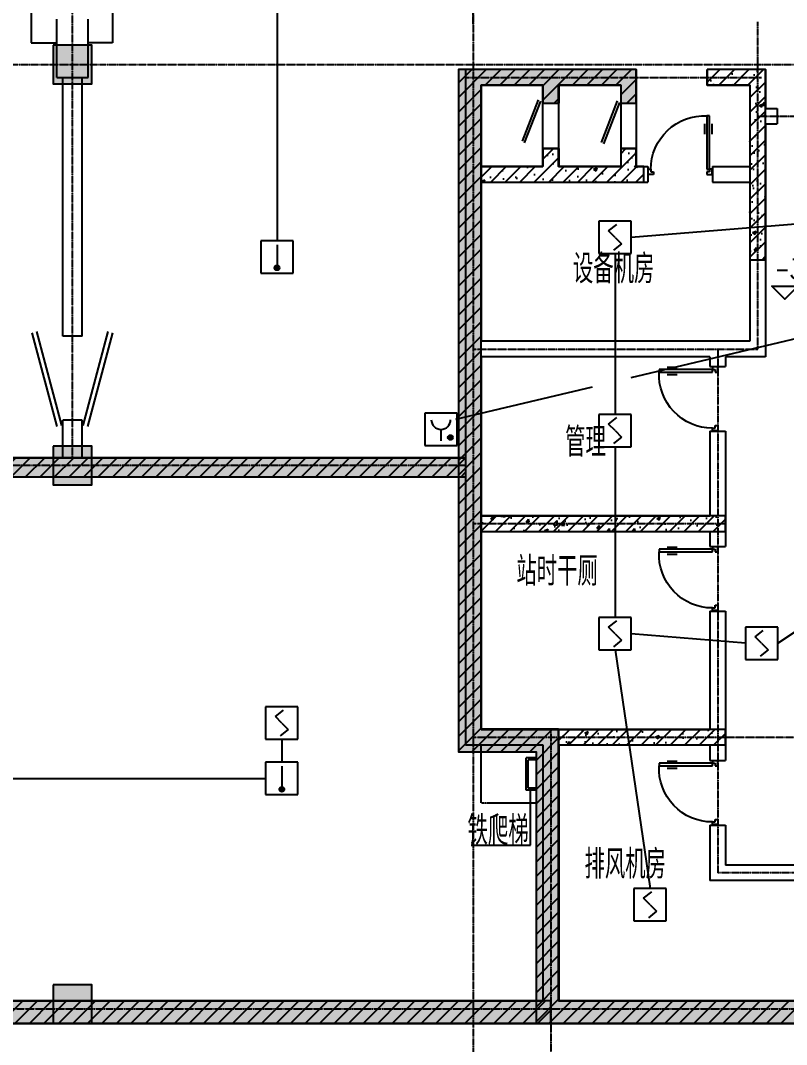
# Model space of a CAD drawing. Extents: x -170759 to 304867, y -311201 to 112352.
# Drawn here: x 71957 to 83807, y -258661 to -242828 of the extents above; entities that cross this region are included whole.
import ezdxf

# ---------------------------------------------------------------- set-up
doc = ezdxf.new("R2010")
doc.units = 0
doc.linetypes.add('DASH', pattern=[0.35, 0.25, -0.1])
doc.linetypes.add('DOTE', pattern=[2.42, 2, -0.2, 0.02, -0.2])
doc.layers.get('0').update_dxf_attribs({"linetype": 'CONTINUOUS'})
for name, color, linetype in [('7', 8, 'CONTINUOUS'), ('AXIS', 3, 'CONTINUOUS'), ('DOTE', 251, 'CONTINUOUS'), ('EQUIP', 3, 'CONTINUOUS'), ('STAIR', 2, 'CONTINUOUS'), ('TEX', 7, 'CONTINUOUS'), ('TEXT', 6, 'CONTINUOUS'), ('TXT', 3, 'CONTINUOUS'), ('WALL', 7, 'CONTINUOUS'), ('WINDOW', 151, 'CONTINUOUS'), ('ZHU', 251, 'CONTINUOUS'), ('导线', 1, 'CONTINUOUS'), ('柱子', 170, 'CONTINUOUS'), ('消防', 1, 'CONTINUOUS')]:
    doc.layers.add(name, color=color, linetype=linetype)
doc.styles.add('HZTXT', font='txt.shx', dxfattribs={"width": 0.8, "bigfont": 'hztxt.shx'})
pattern_1 = [(50, (50704.1, -264957.1), (546.554, -47.8173), [57.15, -628.65]), (355, (50704.1, -264957.1), (-105.7285, 573.17), [45.72, -502.92]), (100.451, (50749.67, -264961.1), (440.8275, 525.35), [48.57, -534.27]), (46.1842, (50704.1, -264804.7), (813.237, -126.127), [85.725, -942.975]), (96.6356, (50771.9, -264815.2), (712.213, 742.277), [72.855, -801.405]), (351.184, (50704.1, -264804.7), (712.214, 742.275), [68.58, -754.38]), (21, (50780.3, -264842.8), (454.8446, -306.7966), [57.15, -628.65]), (326, (50780.3, -264842.8), (185.406, 552.564), [45.72, -502.92]), (71.4514, (50818.2, -264868.36), (640.2495, 245.7686), [48.57, -534.27]), (37.5, (50704.12, -264957.1), (9.2658, 253.6651), [0, -496.824, 0, -510.54, 0, -504.825]), (7.5, (50704.12, -264957.1), (200.459, 300.5417), [0, -291.084, 0, -485.394, 0, -192.405]), (327.5, (50534.2, -264957.1), (406.7718, -17.1862), [0, -190.5, 0, -594.36, 0, -788.67]), (317.5, (50458, -264957.1), (444.3875, 76.2795), [0, -247.65, 0, -394.716, 0, -560.07])]

# ---------------------------------------------------------------- blocks, each defined once
blk = doc.blocks.new('_LINKPT1')
blk.add_line((0, 0), (0, 0))
blk = doc.blocks.new('M_I13KNT')
for p, q in [((0.5, 0.5), (-0.5, 0.5)), ((-0.5, 0.5), (-0.5, -0.5)), ((0, 0.375), (0, -0.412)), ((0.5, -0.5), (0.5, 0.5)), ((-0.5, -0.5), (0.5, -0.5))]:
    blk.add_line(p, q)
blk.add_circle((0, -0.338), 0.075)
for points in [[(-0.065, -0.3), (0.065, -0.3), (-0.075, -0.338), (0.075, -0.338)], [(-0.037, -0.273), (0.038, -0.273), (-0.065, -0.3), (0.065, -0.3)], [(0, -0.263), (0, -0.263), (-0.037, -0.273), (0.038, -0.273)], [(-0.065, -0.375), (0.065, -0.375), (-0.075, -0.338), (0.075, -0.338)], [(-0.037, -0.402), (0.038, -0.402), (-0.065, -0.375), (0.065, -0.375)], [(0, -0.412), (0, -0.412), (-0.037, -0.402), (0.038, -0.402)]]:
    blk.add_solid(points)
for p in [(0, 0.5), (-0.5, 0), (0.5, 0), (0, -0.5)]:
    blk.add_blockref('_LINKPT1', p)
at = {"width": 0.8, "flags": 9}
blk.add_attdef('A', (0, 0), '', height=0.000015, dxfattribs=at)
blk = doc.blocks.new('M_I14YDH')
for p, q in [((0.5, 0.5), (-0.5, 0.5)), ((-0.5, 0.5), (-0.5, -0.5)), ((-0.2, 0.2), (0.05, 0.4)), ((0.5, -0.5), (0.5, 0.5)), ((0, 0), (-0.2, 0.2)), ((0, 0), (0.2, -0.2)), ((0.2, -0.2), (-0.05, -0.4)), ((-0.5, -0.5), (0.5, -0.5))]:
    blk.add_line(p, q)
for p in [(0, 0.5), (-0.5, 0), (0.5, 0), (0, -0.5)]:
    blk.add_blockref('_LINKPT1', p)
at = {"width": 0.8, "flags": 9}
blk.add_attdef('A', (0, 0), '', height=0.00002, dxfattribs=at)
blk = doc.blocks.new('M_I17LNN')
for p, q in [((0.5, 0.5), (-0.5, 0.5)), ((-0.5, 0.5), (-0.5, -0.5)), ((0.5, -0.5), (0.5, 0.5)), ((0, 0), (0, -0.35)), ((-0.5, -0.5), (0.5, -0.5))]:
    blk.add_line(p, q)
blk.add_arc((0, 0.3), 0.3, 180, 0)
for p in [(0, 0.5), (-0.5, 0), (0.5, 0), (0, -0.5)]:
    blk.add_blockref('_LINKPT1', p)
at = {"width": 0.8, "flags": 9}
blk.add_attdef('A', (0, 0), '', height=0.00002, dxfattribs=at)
blk = doc.blocks.new('A$C040471D3')
at = {"layer": 'EQUIP'}
blk.add_circle((396, 125), 37.5, dxfattribs=at)
for points in [[(396, 162), (396, 162), (377, 157), (414, 157)], [(363, 144), (428, 144), (358, 125), (433, 125)], [(363, 106), (428, 106), (358, 125), (433, 125)], [(377, 157), (414, 157), (363, 144), (428, 144)], [(377, 92), (414, 92), (363, 106), (428, 106)], [(396, 87), (396, 87), (377, 92), (414, 92)]]:
    blk.add_solid(points, dxfattribs=at)
at = {"layer": 'EQUIP', "xscale": 500, "yscale": 500, "zscale": 500}
blk.add_blockref('M_I17LNN', (250, 250), dxfattribs=at)
blk = doc.blocks.new('A$C0C615F67')
blk.add_blockref('A$C040471D3', (0, 0))
blk = doc.blocks.new('M_A23MCU')
for p, q in [((-0.454, 0.081), (-0.454, 0.905)), ((-0.454, 0.905), (-0.413, 0.905)), ((-0.413, 0.905), (-0.413, 0.081)), ((-0.489, 0.782), (-0.489, 0.624)), ((-0.378, 0.782), (-0.378, 0.624)), ((-0.495, -0.002), (-0.495, 0.081)), ((-0.495, 0.081), (-0.454, 0.081)), ((-0.413, 0.081), (-0.454, 0.081)), ((-0.454, 0.081), (-0.454, 0.039)), ((-0.454, 0.039), (-0.413, 0.039)), ((-0.413, 0.039), (-0.413, -0.002)), ((0.412, 0.039), (0.412, -0.002)), ((0.453, 0.039), (0.412, 0.039)), ((0.453, 0.081), (0.453, 0.039)), ((0.494, 0.081), (0.453, 0.081)), ((0.494, -0.002), (0.494, 0.081)), ((-0.413, -0.002), (-0.495, -0.002)), ((-0.495, -0.002), (-0.495, -0.002)), ((0.412, -0.002), (0.494, -0.002)), ((0.494, -0.002), (0.494, -0.002))]:
    blk.add_line(p, q)
blk.add_arc((-0.372, 0.082), 0.825, 359.9283, 92.866)

msp = doc.modelspace()

# ---------------------------------------------------------------- hatches: boundary and pattern name
at = {"layer": 'WALL'}
h = msp.add_hatch(dxfattribs=at)
h.set_pattern_fill('AR-CONC', color=256, scale=3, style=0)
h.set_pattern_definition(pattern_1)
h.paths.add_polyline_path([(81481.64473, -244107.46476), (81481.64473, -243587.46476), (78731.64473, -243587.46476), (78731.64473, -254137.46476), (79931.64473, -254137.46476), (79931.64473, -258337.46476), (109791.64473, -258337.46476), (109791.64473, -254137.46476), (110991.64473, -254137.46476), (110991.64473, -251987.46476), (110941.64473, -251987.46476), (110941.64473, -243587.46476), (110361.64473, -243587.46476), (110361.64473, -243827.46476), (110641.64473, -243827.46476), (110641.64473, -253787.46476), (106861.64473, -253787.46476), (106861.64473, -254027.46476), (109441.64473, -254027.46476), (109441.64473, -257987.46476), (105781.64473, -257987.46476), (80281.64473, -257987.46476), (80281.64473, -253787.46476), (79081.64473, -253787.46476), (79081.64689, -243827.46456), (80031.64473, -243827.46476), (80031.64473, -244107.46476), (80281.64473, -244107.46476), (80281.64473, -243827.46476), (81241.64473, -243827.46476), (81241.64473, -244107.46476)])
h = msp.add_hatch(dxfattribs=at)
h.set_pattern_fill('ANSI31', color=256, scale=50, style=0)
h.set_pattern_definition([(45, (48812.71, -264957.1), (-112.2532, 112.2532), [])])
h.paths.add_polyline_path([(81481.64473, -244107.46476), (81481.64473, -243587.46476), (78731.64473, -243587.46476), (78731.64473, -254137.46476), (79931.64473, -254137.46476), (79931.64473, -258337.46476), (109791.64473, -258337.46476), (109791.64473, -254137.46476), (110991.64473, -254137.46476), (110991.64473, -251987.46476), (110941.64473, -251987.46476), (110941.64473, -243587.46476), (110361.64473, -243587.46476), (110361.64473, -243827.46476), (110641.64473, -243827.46476), (110641.64473, -253787.46476), (106861.64473, -253787.46476), (106861.64473, -254027.46476), (109441.64473, -254027.46476), (109441.64473, -257987.46476), (105781.64473, -257987.46476), (80281.64473, -257987.46476), (80281.64473, -253787.46476), (79081.64473, -253787.46476), (79081.64689, -243827.46456), (80031.64473, -243827.46476), (80031.64473, -244107.46476), (80281.64473, -244107.46476), (80281.64473, -243827.46476), (81241.64473, -243827.46476), (81241.64473, -244107.46476)])
h = msp.add_hatch(dxfattribs=at)
h.set_pattern_fill('AR-CONC', color=256, scale=3, style=0)
h.set_pattern_definition(pattern_1)
h.paths.add_polyline_path([(82581.64473, -243587.46476), (82581.64473, -243827.46476), (83241.64473, -243827.46476), (83241.64473, -246527.46476), (83481.64473, -246527.46476), (83481.64473, -243587.46476)])
h = msp.add_hatch(dxfattribs=at)
h.set_pattern_fill('ANSI31', color=256, scale=50, style=0)
h.set_pattern_definition([(45, (51303.88, -264957.1), (-112.2532, 112.2532), [])])
h.paths.add_polyline_path([(82581.64473, -243587.46476), (82581.64473, -243827.46476), (83241.64473, -243827.46476), (83241.64473, -246527.46476), (83481.64473, -246527.46476), (83481.64473, -243587.46476)])
h = msp.add_hatch(dxfattribs=at)
h.set_pattern_fill('AR-CONC', color=256, scale=3, style=0)
h.set_pattern_definition(pattern_1)
h.paths.add_polyline_path([(80031.64473, -244807.46476), (80031.64473, -245087.46476), (79081.64473, -245087.46476), (79081.64657, -245327.46476), (81601.64473, -245327.46476), (81601.64473, -245087.46476), (81481.64473, -245087.46476), (81481.64473, -244807.46476), (81241.64473, -244807.46476), (81241.64473, -245087.46476), (80281.64473, -245087.46476), (80281.64473, -244807.46476)])
h = msp.add_hatch(dxfattribs=at)
h.set_pattern_fill('ANSI31', color=256, scale=50, style=0)
h.set_pattern_definition([(45, (50704.12, -264424.87), (-112.2532, 112.2532), [])])
h.paths.add_polyline_path([(80031.64473, -244807.46476), (80031.64473, -245087.46476), (79081.64473, -245087.46476), (79081.64657, -245327.46476), (81601.64473, -245327.46476), (81601.64473, -245087.46476), (81481.64473, -245087.46476), (81481.64473, -244807.46476), (81241.64473, -244807.46476), (81241.64473, -245087.46476), (80281.64473, -245087.46476), (80281.64473, -244807.46476)])
h = msp.add_hatch(dxfattribs=at)
h.set_pattern_fill('AR-CONC', color=256, scale=3, style=0)
h.set_pattern_definition(pattern_1)
h.paths.add_polyline_path([(66081.64473, -251957.46476), (66311.64473, -251957.46476), (66311.64473, -249887.46476), (66081.64473, -249887.46476), (66081.64473, -249587.46476), (78841.64473, -249587.46476), (78841.64473, -249887.46476), (66611.64473, -249887.46476), (66611.64473, -252257.46476), (66081.64473, -252257.46476)])
h = msp.add_hatch(dxfattribs=at)
h.set_pattern_fill('ANSI31', color=256, scale=50, style=0)
h.set_pattern_definition([(45, (50704.12, -264479.59), (-112.2532, 112.2532), [])])
h.paths.add_polyline_path([(66081.64473, -251957.46476), (66311.64473, -251957.46476), (66311.64473, -249887.46476), (66081.64473, -249887.46476), (66081.64473, -249587.46476), (78841.64473, -249587.46476), (78841.64473, -249887.46476), (66611.64473, -249887.46476), (66611.64473, -252257.46476), (66081.64473, -252257.46476)])
h = msp.add_hatch(dxfattribs=at)
h.set_pattern_fill('AR-CONC', color=256, scale=3, style=0)
h.set_pattern_definition(pattern_1)
h.paths.add_polyline_path([(82861.64473, -250487.46476), (79081.6454, -250487.46476), (79081.6454, -250727.46476), (82861.64473, -250727.46476)])
h = msp.add_hatch(dxfattribs=at)
h.set_pattern_fill('ANSI31', color=256, scale=50, style=0)
h.set_pattern_definition([(45, (50704.12, -265631.3), (-112.2532, 112.2532), [])])
h.paths.add_polyline_path([(82861.64473, -250487.46476), (79081.6454, -250487.46476), (79081.6454, -250727.46476), (82861.64473, -250727.46476)])
h = msp.add_hatch(dxfattribs=at)
h.set_pattern_fill('AR-CONC', color=256, scale=3, style=0)
h.set_pattern_definition(pattern_1)
h.paths.add_polyline_path([(82861.64473, -253788.80523), (80281.64473, -253788.80523), (80281.64473, -254028.80523), (82861.64473, -254028.80523)])
h = msp.add_hatch(dxfattribs=at)
h.set_pattern_fill('ANSI31', color=256, scale=50, style=0)
h.set_pattern_definition([(45, (50704.12, -265354.24), (-112.2532, 112.2532), [])])
h.paths.add_polyline_path([(82861.64473, -253788.80523), (80281.64473, -253788.80523), (80281.64473, -254028.80523), (82861.64473, -254028.80523)])
h = msp.add_hatch(dxfattribs=at)
h.set_pattern_fill('AR-CONC', color=256, scale=3, style=0)
h.set_pattern_definition(pattern_1)
h.paths.add_polyline_path([(64541.64473, -257987.46476), (64541.64473, -258337.46476), (80161.64473, -258337.46476), (80161.64473, -257987.46476)])
h = msp.add_hatch(dxfattribs=at)
h.set_pattern_fill('ANSI31', color=256, scale=50, style=0)
h.set_pattern_definition([(45, (50704.12, -264236.77), (-112.2532, 112.2532), [])])
h.paths.add_polyline_path([(64541.64473, -257987.46476), (64541.64473, -258337.46476), (80161.64473, -258337.46476), (80161.64473, -257987.46476)])
at = {"layer": '柱子'}
for points in [[(72461.64473, -243207.46476), (72461.64473, -243807.46476), (73061.64473, -243807.46476), (73061.64473, -243207.46476)], [(72461.64473, -249407.46476), (72461.64473, -250007.46476), (73061.64473, -250007.46476), (73061.64473, -249407.46476)], [(72461.64473, -257737.46476), (72461.64473, -258337.46476), (73061.64473, -258337.46476), (73061.64473, -257737.46476)]]:
    msp.add_hatch(color=170, dxfattribs=at).paths.add_polyline_path(points)

# ---------------------------------------------------------------- linework, layer by layer
at = {"elevation": 0}
for points in [[(82861.64473, -250487.46476), (79081.6454, -250487.46476), (79081.6454, -250727.46476), (82861.64473, -250727.46476)], [(82861.64473, -253788.80523), (80281.64473, -253788.80523), (80281.64473, -254028.80523), (82861.64473, -254028.80523)]]:
    msp.add_lwpolyline(points, close=True, dxfattribs=at)
at = {"layer": '7'}
for p, q in [((72121.64473, -236342.46476, 0), (72121.64473, -243172.46476, 0)), ((73381.64473, -236342.46476, 0), (73381.64473, -243172.46476, 0)), ((72121.64473, -243172.46476, 0), (72521.64473, -243172.46476, 0)), ((73381.64473, -243172.46476, 0), (73001.64473, -243172.46476, 0)), ((72595.88413, -249088.57323, 0), (72211.44493, -247638.67444, 0)), ((72927.40534, -249088.57323, 0), (73311.84453, -247638.67444, 0))]:
    msp.add_line(p, q, dxfattribs=at)
at = {"layer": 'AXIS'}
msp.add_line((79844.39134, -255580.08697), (79844.39134, -254727.46476, 0), dxfattribs=at)
at = {"layer": 'DOTE', "color": 251, "linetype": 'DOTE', "ltscale": 0.5}
for p, q in [((72761.64473, -249587.46476, 0), (72761.64473, -218775.83923, 0)), ((78961.64473, -242884.56134, 0), (78961.64473, -218775.83923, 0)), ((78961.64473, -242366.38176, 0), (78961.64473, -265839.36023, 0)), ((83361.64473, -247907.46476, 0), (83361.64473, -242848.38096, 0)), ((28090.19579, -243507.46476, 0), (73209.46591, -243507.46476, 0)), ((73209.46591, -243507.46476, 0), (85577.88296, -243507.46476, 0)), ((78841.64473, -243707.46476, 0), (83421.64473, -243707.46476, 0)), ((83361.64473, -244307.46476, 0), (85161.64473, -244307.46476, 0)), ((78961.64473, -247907.46476, 0), (83361.64473, -247907.46476, 0)), ((82741.64473, -247907.46476, 0), (82741.64473, -256007.46476, 0)), ((78841.64473, -249707.46476, 0), (59961.64473, -249707.46476, 0)), ((78961.64473, -250607.46476, 0), (82861.64473, -250607.46476, 0)), ((80161.64473, -253787.46476, 0), (80161.64473, -266159.69623, 0)), ((78961.64473, -253907.46476, 0), (84181.64473, -253907.46476, 0)), ((88055.42751, -256007.46476), (82741.64473, -256007.46476, 0)), ((64481.64473, -258107.46476, 0), (109561.64473, -258107.46476, 0))]:
    msp.add_line(p, q, dxfattribs=at)
at = {"layer": 'STAIR', "linetype": 'DASH', "ltscale": 0.6}
for p, q in [((79081.64473, -254927.46476, 0), (79081.64473, -254027.46476, 0)), ((79931.64473, -254927.46476, 0), (79081.64473, -254927.46476, 0))]:
    msp.add_line(p, q, dxfattribs=at)
at = {"layer": 'STAIR'}
for p, q in [((79781.64473, -254727.46476, 0), (79781.64473, -254227.46476, 0)), ((79931.64473, -254227.46476, 0), (79781.64473, -254227.46476, 0)), ((79811.64473, -254697.46476, 0), (79811.64473, -254257.46476, 0)), ((79931.64473, -254257.46476, 0), (79811.64473, -254257.46476, 0)), ((79931.64473, -254727.46476, 0), (79781.64473, -254727.46476, 0)), ((79931.64473, -254697.46476, 0), (79811.64473, -254697.46476, 0))]:
    msp.add_line(p, q, dxfattribs=at)
at = {"layer": 'TEX'}
msp.add_line((64591.64473, -258337.46476, 0), (109791.64473, -258337.46476, 0), dxfattribs=at)
at = {"layer": 'TEXT', "color": 3}
msp.add_lwpolyline([(83980.06362, -246935.26039), (83780.06362, -247135.3393), (83580.06362, -246935.26039), (84826.21253, -246935.26039)], dxfattribs=at)
at = {"layer": 'TXT', "color": 3, "linetype": 'Continuous'}
msp.add_line((78925.92573, -255580.08697), (79844.39134, -255580.08697), dxfattribs=at)
at = {"layer": 'WALL', "color": 7}
for p, q in [((72521.64473, -243707.46476, 0), (72521.64473, -242807.46476, 0)), ((73001.64473, -243707.46476, 0), (73001.64473, -242807.46476, 0)), ((72523.38919, -249107.79519, 0), (72138.94999, -247657.8964, 0)), ((72999.90028, -249107.79519, 0), (73384.33947, -247657.8964, 0))]:
    msp.add_line(p, q, dxfattribs=at)
at = {"layer": 'WALL'}
for p, q in [((81481.64473, -243587.46476, 0), (78841.64473, -243587.46476, 0)), ((78841.64473, -243587.46476, 0), (78841.64473, -249587.46476, 0)), ((81481.64473, -243587.46476, 0), (81481.64473, -244107.46476, 0)), ((83481.64473, -243587.46476, 0), (82581.64473, -243587.46476, 0)), ((83481.64473, -243587.46476, 0), (82581.64473, -243587.46476, 0)), ((82581.64473, -243827.46476, 0), (82581.64473, -243587.46476, 0)), ((83481.64473, -243587.46476, 0), (83481.64473, -244187.46476, 0)), ((83481.64473, -243587.46476, 0), (83481.64473, -244187.46476, 0)), ((72521.64473, -243707.46476, 0), (73001.64473, -243707.46476, 0)), ((72611.64473, -247707.46476, 0), (72611.64473, -243707.46476, 0)), ((72911.64473, -247707.46476, 0), (72911.64473, -243707.46476, 0)), ((80036.64473, -243827.46476, 0), (79081.64473, -243827.46476, 0)), ((79081.64473, -243827.46476, 0), (79081.64473, -245087.46476, 0)), ((80036.64473, -243827.46476, 0), (80036.64473, -244107.46476, 0)), ((80286.64473, -243827.46476, 0), (80286.64473, -244107.46476, 0)), ((81241.64473, -243827.46476, 0), (80286.64473, -243827.46476, 0)), ((81241.64473, -243827.46476, 0), (81241.64473, -244107.46476, 0)), ((83241.64473, -243827.46476, 0), (82581.64473, -243827.46476, 0)), ((83241.64473, -243827.46476, 0), (82581.64473, -243827.46476, 0)), ((83241.64473, -243827.46476, 0), (83241.64473, -245087.46476, 0)), ((79963.80848, -244054.43441), (79715.44291, -244695.6003)), ((80036.64473, -244107.46476, 0), (80286.64473, -244107.46476, 0)), ((81241.64473, -244107.46476, 0), (81481.64473, -244107.46476, 0)), ((83481.64473, -244187.46476, 0), (83481.64473, -244187.46476, 0)), ((83481.64473, -244187.46476, 0), (83661.64473, -244187.46476, 0)), ((83661.64473, -244187.46476, 0), (83661.64473, -244427.46476, 0)), ((83481.64473, -244427.46476, 0), (83481.64473, -248027.46476, 0)), ((83481.64473, -244427.46476, 0), (83661.64473, -244427.46476, 0)), ((80036.64473, -244807.46476, 0), (80036.64473, -245087.46476, 0)), ((80036.64473, -244807.46476, 0), (80286.64473, -244807.46476, 0)), ((80286.64473, -244807.46476, 0), (80286.64473, -245087.46476, 0)), ((81241.64473, -244807.46476, 0), (81241.64473, -245087.46476, 0)), ((81241.64473, -244807.46476, 0), (81481.64473, -244807.46476, 0)), ((81481.64473, -244807.46476, 0), (81481.64473, -245087.46476, 0)), ((79081.64473, -245087.46476, 0), (80036.64473, -245087.46476, 0)), ((80286.64473, -245087.46476, 0), (81241.64473, -245087.46476, 0)), ((81481.64473, -245087.46476, 0), (81661.64473, -245087.46476, 0)), ((81661.64473, -245087.46476, 0), (81661.64473, -245327.46476, 0)), ((82661.64473, -245087.46476, 0), (82661.64473, -245327.46476, 0)), ((82661.64473, -245087.46476, 0), (83241.64473, -245087.46476, 0)), ((79081.64473, -245327.46476, 0), (81661.64473, -245327.46476, 0)), ((79081.64473, -245327.46476, 0), (79081.64473, -247787.46476, 0)), ((82661.64473, -245327.46476, 0), (83241.64473, -245327.46476, 0)), ((83241.64473, -245327.46476, 0), (83241.64473, -247787.46476, 0)), ((72911.64473, -247707.46476, 0), (72611.64473, -247707.46476, 0)), ((83241.64473, -247787.46476, 0), (79081.64473, -247787.46476, 0)), ((82621.64473, -248027.46476, 0), (79081.64473, -248027.46476, 0)), ((79081.64473, -248027.46476, 0), (79081.64473, -250487.46476, 0)), ((82621.64473, -248027.46476, 0), (82621.64473, -248177.46476, 0)), ((83481.64473, -248027.46476, 0), (82861.64473, -248027.46476, 0)), ((82861.64473, -248027.46476, 0), (82861.64473, -248177.46476, 0)), ((82621.64473, -248177.46476, 0), (82861.64473, -248177.46476, 0)), ((72911.64473, -249007.46476, 0), (72611.64473, -249007.46476, 0)), ((72611.64473, -249587.46476, 0), (72611.64473, -249007.46476, 0)), ((72911.64473, -249587.46476, 0), (72911.64473, -249007.46476, 0)), ((82621.64473, -249177.46476, 0), (82621.64473, -250487.46476, 0)), ((82621.64473, -249177.46476, 0), (82861.64473, -249177.46476, 0)), ((82861.64473, -249177.46476, 0), (82861.64473, -250958.52938, 0)), ((78841.64473, -249587.46476, 0), (66081.64473, -249587.46476, 0)), ((78841.64473, -249887.46476, 0), (66611.64473, -249887.46476, 0)), ((78841.64473, -249887.46476, 0), (78841.64473, -254028.80523, 0)), ((78841.64473, -250487.46476, 0), (78841.64473, -252707.46476, 0)), ((79081.64473, -250487.46476, 0), (82621.64473, -250487.46476, 0)), ((79081.64473, -250727.46476, 0), (82621.64473, -250727.46476, 0)), ((79081.64473, -250727.46476, 0), (79081.64473, -252707.46476, 0)), ((79081.64473, -250727.46476, 0), (79081.64473, -253788.80523, 0)), ((82621.64473, -250727.46476, 0), (82621.64473, -250958.52938, 0)), ((82621.64473, -250958.52938, 0), (82861.64473, -250958.52938, 0)), ((82621.64473, -251958.52938, 0), (82621.64473, -253788.80523, 0)), ((82621.64473, -251958.52938, 0), (82861.64473, -251958.52938, 0)), ((82861.64473, -251958.52938, 0), (82861.64473, -254267.46476, 0)), ((79081.64473, -253788.80523, 0), (82621.64473, -253788.80523, 0)), ((78841.64473, -254028.80523, 0), (80036.64473, -254028.80523, 0)), ((80036.64473, -254028.80523, 0), (80036.64473, -257987.46476, 0)), ((80286.64473, -254028.80523, 0), (80286.64473, -257987.46476, 0)), ((80286.64473, -254028.80523, 0), (82621.64473, -254028.80523, 0)), ((82621.64473, -254028.80523, 0), (82621.64473, -254267.46476, 0)), ((82621.64473, -254267.46476, 0), (82861.64473, -254267.46476, 0)), ((82621.64473, -255267.46476, 0), (82861.64473, -255267.46476, 0)), ((82621.64473, -255267.46476, 0), (82621.64473, -256127.46476, 0)), ((82861.64473, -255267.46476, 0), (82861.64473, -255887.46476, 0)), ((83941.64473, -255887.46476, 0), (82861.64473, -255887.46476, 0)), ((83941.64473, -256127.46476, 0), (82621.64473, -256127.46476, 0)), ((64541.64473, -257987.46476, 0), (80036.64473, -257987.46476, 0)), ((80286.64473, -257987.46476, 0), (83941.64473, -257987.46476, 0)), ((109791.64473, -258337.46476, 0), (64591.64473, -258337.46476, 0)), ((79931.64473, -258337.46476, 0), (109791.64473, -258337.46476, 0))]:
    msp.add_line(p, q, dxfattribs=at)
at = {"layer": 'WALL', "color": 8}
for p, q in [((79999.11149, -244077.95298), (79750.74592, -244719.11887)), ((80031.64473, -244107.46476, 0), (80031.64473, -244807.46476, 0)), ((80281.64473, -244107.46476, 0), (80281.64473, -244807.46476, 0)), ((81187.66953, -244072.07292), (80939.30396, -244713.23881)), ((81222.97255, -244095.59149), (80974.60697, -244736.75738)), ((81241.64473, -244107.46476, 0), (81241.64473, -244807.46476, 0)), ((81481.64473, -244107.46476, 0), (81481.64473, -244807.46476, 0))]:
    msp.add_line(p, q, dxfattribs=at)
at = {"layer": 'WALL', "elevation": 0}
msp.add_lwpolyline([(105781.64473, -257987.46476), (80281.64473, -257987.46476), (80281.64473, -253787.46476), (79081.64473, -253787.46476), (79081.64689, -243827.46456), (80031.64473, -243827.46476), (80031.64473, -244107.46476), (80281.64473, -244107.46476), (80281.64473, -243827.46476), (81241.64473, -243827.46476), (81241.64473, -244107.46476), (81481.64473, -244107.46476), (81481.64473, -244107.46476), (81481.64473, -243587.46476), (78731.64473, -243587.46476), (78731.64473, -254137.46476), (79931.64473, -254137.46476), (79931.64473, -258337.46476), (109791.64473, -258337.46476)], dxfattribs=at)
for points in [[(82581.64473, -243587.46476), (82581.64473, -243827.46476), (83241.64473, -243827.46476), (83241.64473, -246527.46476), (83481.64473, -246527.46476), (83481.64473, -243587.46476)], [(66081.64473, -251957.46476), (66311.64473, -251957.46476), (66311.64473, -249887.46476), (66081.64473, -249887.46476), (66081.64473, -249587.46476), (78841.64473, -249587.46476), (78841.64473, -249887.46476), (66611.64473, -249887.46476), (66611.64473, -252257.46476), (66081.64473, -252257.46476)], [(64541.64473, -257987.46476), (64541.64473, -258337.46476), (80161.64473, -258337.46476), (80161.64473, -257987.46476)]]:
    msp.add_lwpolyline(points, close=True, dxfattribs=at)
at = {"layer": 'ZHU', "elevation": 0}
msp.add_lwpolyline([(80031.64473, -244807.46476), (80031.64473, -245087.46476), (79081.64473, -245087.46476), (79081.64657, -245327.46476), (81601.64473, -245327.46476), (81601.64473, -245087.46476), (81481.64473, -245087.46476), (81481.64473, -244807.46476), (81241.64473, -244807.46476), (81241.64473, -245087.46476), (80281.64473, -245087.46476), (80281.64473, -244807.46476)], close=True, dxfattribs=at)
at = {"layer": '导线'}
for p, q in [((75925.34735, -241865.82141, 0), (75925.34735, -246233.20036, 0)), ((84010.52889, -245971.29227), (81404.76352, -246181.44133)), ((81154.76352, -246431.44133), (81154.76352, -248918.71996)), ((81154.76352, -249418.71996), (81154.76352, -252060.38069)), ((83672.00396, -252457.42603), (85785.94829, -251058.64296)), ((83172.00396, -252457.42603), (81404.76352, -252310.38069)), ((81154.76352, -252560.38069), (81695.82868, -256250.7692)), ((75999.28906, -253940.61595), (75999.28906, -254295.98119)), ((69215.43702, -254545.98119), (75749.28906, -254545.98119))]:
    msp.add_line(p, q, dxfattribs=at)
at = {"layer": '柱子', "color": 170, "elevation": 0}
for points in [[(72461.64473, -243207.46476), (72461.64473, -243807.46476), (73061.64473, -243807.46476), (73061.64473, -243207.46476), (72461.64473, -243207.46476)], [(72461.64473, -249407.46476), (72461.64473, -250007.46476), (73061.64473, -250007.46476), (73061.64473, -249407.46476), (72461.64473, -249407.46476)], [(72461.64473, -257737.46476), (72461.64473, -258337.46476), (73061.64473, -258337.46476), (73061.64473, -257737.46476), (72461.64473, -257737.46476)]]:
    msp.add_lwpolyline(points, dxfattribs=at)
at = {"layer": '消防'}
for p, q in [((81404.76352, -248349.59549), (85349.01135, -247412.36901)), ((78690.74922, -248994.49566), (80803.47905, -248492.47184))]:
    msp.add_line(p, q, dxfattribs=at)

# ---------------------------------------------------------------- block references
at = {"layer": 'EQUIP', "xscale": 500, "yscale": 500, "zscale": 500}
for name, p in [('M_I14YDH', (81154.76352, -246181.44133)), ('M_I13KNT', (75925.34735, -246483.20036, 0)), ('M_I14YDH', (81154.76352, -249168.71996)), ('M_I14YDH', (81154.76352, -252310.38069)), ('M_I14YDH', (83422.00396, -252457.42603)), ('M_I14YDH', (75999.28906, -253690.61595)), ('M_I13KNT', (75999.28906, -254545.98119)), ('M_I14YDH', (81695.82868, -256500.7692))]:
    msp.add_blockref(name, p, dxfattribs=at)
at = {"layer": 'WINDOW', "zscale": 1000}
for p, xscale, yscale, rotation in [((82161.64473, -245207.46476, 0), 1000, -1000, 180), ((82741.64473, -248677.46476, 0), -1000, 1000, 90), ((82741.64473, -251458.52938, 0), -1000, 1000, 90), ((82741.64473, -254767.46476, 0), -1000, 1000, 90)]:
    msp.add_blockref('M_A23MCU', p, dxfattribs=dict(at, xscale=xscale, yscale=yscale, rotation=rotation))
at = {"layer": '导线'}
msp.add_blockref('A$C0C615F67', (78211.18118, -249400.22121), dxfattribs=at)

# ---------------------------------------------------------------- texts
at = {"layer": 'TEXT', "color": 3, "style": 'HZTXT', "width": 0.7}
msp.add_text('-3.700', height=300, dxfattribs=at).set_placement((83625.18502, -246818.10113))
at = {"layer": 'TXT', "color": 3, "linetype": 'Continuous', "style": 'HZTXT', "width": 0.7}
for s, p in [('设备机房', (80502.57283, -246892.92594, 0)), ('管理', (80381.73549, -249572.00666, 0)), (' 站时干厕', (79346.57318, -251568.58425, 0)), ('铁爬梯', (78872.42309, -255577.96443, 0)), ('排风机房', (80681.66803, -256098.39551, 0))]:
    msp.add_text(s, height=450, dxfattribs=at).set_placement(p)

doc.saveas('drawing.dxf')
